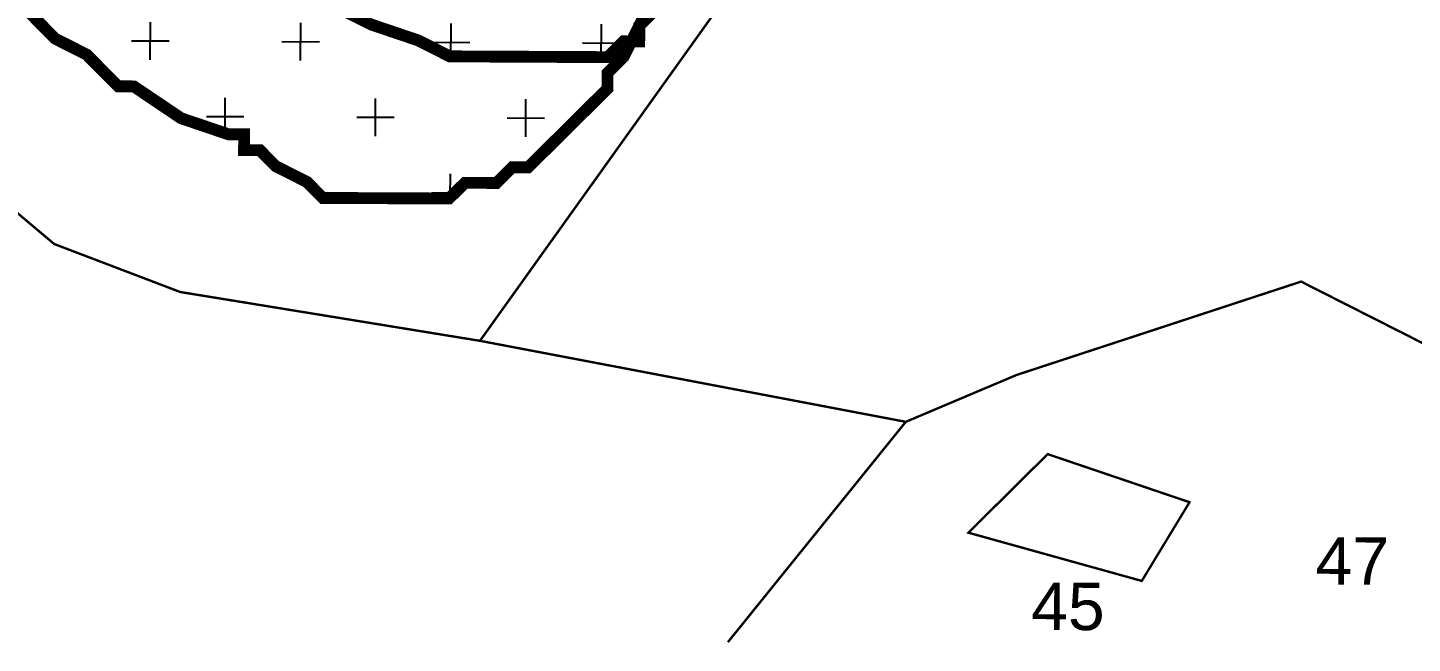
# Model space of a CAD drawing. Header units: metres. Extents: x 318080 to 326887, y 1838772 to 1852662.
# Drawn here: x 322881.2 to 323235, y 1838797.6 to 1838954.9 of the extents above; entities that cross this region are included whole.
import ezdxf

# ---------------------------------------------------------------- set-up
doc = ezdxf.new("R2010")
doc.units = ezdxf.units.M
doc.header["$MEASUREMENT"] = 0
for name, color, linetype in [('50M CRZ LINE', 60, 'Continuous'), ('HAZARDS LINE', 1, 'Continuous'), ('NDZ-200M FROM CRZ', 30, 'Continuous'), ('SURVEY NO.', 7, 'Continuous'), ('SURVEY PLOT BOUNDARY', 35, 'Continuous')]:
    doc.layers.add(name, color=color, linetype=linetype)
doc.styles.add('PDF Arial', font='arial.ttf')

# ---------------------------------------------------------------- blocks, each defined once
blk = doc.blocks.new('22')
at = {"layer": 'NDZ-200M FROM CRZ'}
h = blk.add_hatch(dxfattribs=at)
h.set_pattern_fill('CROSS', color=256, scale=3.025552, angle=-0.2758)
h.set_pattern_definition([(359.72418, (307091.112, 1837970.982), (19.30452, 19.119544), [9.606128, -28.818383]), (89.72418, (307095.892, 1837966.156), (-19.119544, 19.30452), [9.606128, -28.818383])])
h.paths.add_polyline_path([(323069.95, 1838995.59), (323073.98, 1838995.57), (323074, 1838999.61), (323078.05, 1839003.62), (323082.09, 1839003.6), (323098.32, 1839023.7), (323102.37, 1839027.71), (323110.5, 1839039.78), (323114.53, 1839039.76), (323134.85, 1839071.93), (323138.89, 1839071.92), (323147.01, 1839083.98), (323147.03, 1839088.01), (323163.28, 1839112.14), (323171.45, 1839132.28), (323179.57, 1839144.34), (323175.56, 1839148.39), (323163.5, 1839156.52), (323159.48, 1839160.57), (323155.47, 1839164.63), (323155.55, 1839180.77), (323159.58, 1839180.75), (323159.6, 1839184.78), (323163.65, 1839188.8), (323167.69, 1839188.78), (323171.74, 1839192.79), (323171.76, 1839196.83), (323163.69, 1839196.86), (323163.67, 1839192.83), (323155.61, 1839192.87), (323151.55, 1839188.85), (323151.53, 1839184.82), (323143.43, 1839176.79), (323139.37, 1839172.77), (323131.23, 1839156.68), (323119.03, 1839136.56), (323102.78, 1839112.43), (323098.69, 1839100.35), (323074.35, 1839072.23), (323062.17, 1839056.15), (323045.96, 1839040.09), (323041.9, 1839036.07), (323037.85, 1839032.06), (323017.6, 1839016.02), (323009.48, 1839003.95), (322997.3, 1838987.87), (322989.17, 1838975.81), (322989.14, 1838967.74), (322985.08, 1838963.73), (322981.05, 1838963.74), (322977, 1838959.73), (322972.96, 1838959.75), (322968.95, 1838963.8), (322960.92, 1838971.91), (322952.85, 1838971.95), (322944.8, 1838976.02), (322932.74, 1838984.15), (322924.69, 1838988.22), (322916.64, 1838992.3), (322908.64, 1839004.44), (322888.54, 1839020.67), (322856.41, 1839049.07), (322840.37, 1839069.32), (322824.32, 1839085.53), (322808.24, 1839097.71), (322796.16, 1839101.81), (322788.09, 1839101.85), (322763.91, 1839106), (322751.81, 1839106.05), (322727.58, 1839102.14), (322687.21, 1839094.26), (322675.11, 1839094.32), (322650.87, 1839086.37), (322638.73, 1839078.36), (322606.34, 1839054.31), (322594.18, 1839042.26), (322582.02, 1839030.22), (322569.88, 1839022.21), (322549.67, 1839014.24), (322545.62, 1839010.22), (322517.38, 1839010.36), (322493.2, 1839014.51), (322473.05, 1839018.64), (322448.87, 1839022.79), (322428.7, 1839022.89), (322412.55, 1839018.93), (322404.48, 1839018.97), (322388.31, 1839010.98), (322376.18, 1839007), (322355.94, 1838990.96), (322339.73, 1838974.9), (322339.71, 1838970.87), (322327.53, 1838954.79), (322307.22, 1838926.64), (322299.06, 1838906.51), (322299.04, 1838902.48), (322294.99, 1838898.46), (322294.97, 1838894.43), (322290.91, 1838890.41), (322286.86, 1838886.4), (322278.77, 1838882.4), (322250.42, 1838858.33), (322234.19, 1838838.24), (322230.14, 1838834.22), (322230.12, 1838830.19), (322217.94, 1838814.11), (322209.83, 1838806.08), (322274.37, 1838805.77), (322274.39, 1838809.8), (322286.55, 1838821.85), (322306.81, 1838841.92), (322314.9, 1838845.92), (322318.96, 1838849.93), (322327.06, 1838857.96), (322331.11, 1838861.98), (322335.17, 1838865.99), (322335.19, 1838870.03), (322339.24, 1838874.04), (322343.29, 1838878.06), (322343.33, 1838886.13), (322351.48, 1838902.22), (322367.73, 1838926.35), (322379.91, 1838942.43), (322392.07, 1838954.48), (322404.21, 1838962.49), (322420.38, 1838970.48), (322464.75, 1838970.26), (322484.9, 1838966.13), (322509.08, 1838961.98), (322517.15, 1838961.94), (322521.17, 1838957.89), (322541.33, 1838957.79), (322549.42, 1838961.79), (322557.49, 1838961.75), (322561.54, 1838965.76), (322565.58, 1838965.75), (322573.66, 1838969.74), (322593.87, 1838977.71), (322593.89, 1838981.75), (322610.04, 1838985.7), (322610.06, 1838989.74), (322614.12, 1838993.75), (322618.17, 1838997.77), (322622.2, 1838997.75), (322630.31, 1839005.78), (322638.43, 1839017.84), (322666.77, 1839037.88), (322670.8, 1839037.86), (322691.01, 1839045.83), (322699.08, 1839045.79), (322731.38, 1839053.7), (322755.61, 1839057.62), (322763.67, 1839057.58), (322775.76, 1839053.49), (322779.79, 1839053.47), (322787.84, 1839049.4), (322791.85, 1839045.34), (322803.89, 1839033.18), (322823.97, 1839012.91), (322856.1, 1838984.52), (322856.08, 1838980.48), (322872.16, 1838968.3), (322876.17, 1838964.25), (322880.19, 1838960.2), (322884.2, 1838956.14), (322888.21, 1838952.09), (322896.26, 1838948.02), (322900.28, 1838943.96), (322904.29, 1838939.91), (322908.32, 1838939.89), (322920.39, 1838931.76), (322932.47, 1838927.67), (322936.5, 1838927.65), (322936.48, 1838923.61), (322940.52, 1838923.6), (322944.53, 1838919.54), (322952.58, 1838915.47), (322956.59, 1838911.41), (322988.86, 1838911.26), (322992.92, 1838915.27), (323000.98, 1838915.24), (323005.04, 1838919.25), (323009.07, 1838919.23), (323017.18, 1838927.26), (323021.23, 1838931.28), (323025.28, 1838935.29), (323029.34, 1838939.31), (323029.36, 1838943.34), (323033.41, 1838947.36), (323037.48, 1838955.4), (323041.55, 1838963.45), (323049.66, 1838971.48), (323053.73, 1838979.53)])
at = {"layer": '50M CRZ LINE', "lineweight": 50, "const_width": 3.03}
blk.add_lwpolyline([(322880.19, 1838960.2), (322884.2, 1838956.14), (322888.21, 1838952.09), (322896.26, 1838948.02), (322900.28, 1838943.96), (322904.29, 1838939.91), (322908.32, 1838939.89), (322920.39, 1838931.76), (322932.47, 1838927.67), (322936.5, 1838927.65), (322936.48, 1838923.61), (322940.52, 1838923.6), (322944.53, 1838919.54), (322952.58, 1838915.47), (322956.59, 1838911.41), (322988.86, 1838911.26), (322992.92, 1838915.27), (323000.98, 1838915.24), (323005.04, 1838919.25), (323009.07, 1838919.23), (323017.18, 1838927.26), (323021.23, 1838931.28), (323025.28, 1838935.29), (323029.34, 1838939.31), (323029.36, 1838943.34), (323033.41, 1838947.36), (323037.48, 1838955.4), (323041.55, 1838963.45)], dxfattribs=at)
at = {"layer": 'HAZARDS LINE', "lineweight": 18, "const_width": 3.03}
blk.add_lwpolyline([(323053.69, 1838971.46), (323037.48, 1838955.4), (323037.46, 1838951.37), (323033.43, 1838951.39), (323029.38, 1838947.37), (322989.04, 1838947.57), (322980.99, 1838951.64), (322968.91, 1838955.73), (322952.81, 1838963.88)], dxfattribs=at)
at = {"layer": 'NDZ-200M FROM CRZ', "const_width": 3.03, "flags": 128}
blk.add_lwpolyline([(322880.19, 1838960.2), (322884.2, 1838956.14), (322888.21, 1838952.09), (322896.26, 1838948.02), (322900.28, 1838943.96), (322904.29, 1838939.91), (322908.32, 1838939.89), (322920.39, 1838931.76), (322932.47, 1838927.67), (322936.5, 1838927.65), (322936.48, 1838923.61), (322940.52, 1838923.6), (322944.53, 1838919.54), (322952.58, 1838915.47), (322956.59, 1838911.41), (322988.86, 1838911.26), (322992.92, 1838915.27), (323000.98, 1838915.24), (323005.04, 1838919.25), (323009.07, 1838919.23), (323017.18, 1838927.26), (323021.23, 1838931.28), (323025.28, 1838935.29), (323029.34, 1838939.31), (323029.36, 1838943.34), (323033.41, 1838947.36), (323037.48, 1838955.4), (323041.55, 1838963.45)], dxfattribs=at)
at = {"layer": 'SURVEY PLOT BOUNDARY', "lineweight": 18, "const_width": 0.605}
for points in [[(323375.6, 1838804.5), (323206.59, 1838890.04), (323133.86, 1838866.18), (323105.57, 1838854.22), (322996.76, 1838874.91), (323065.8, 1838971.41), (323037.62, 1838983.64), (323066.05, 1839023.85), (323106.52, 1839051.9), (323183.14, 1839047.5), (323227.34, 1839010.97), (323247.47, 1839002.81)], [(322428.68, 1839018.85), (322545.5, 1838986.01), (322614.66, 1839106.71), (322743.76, 1839110.13), (322900.63, 1839016.58), (322969.02, 1838979.94), (322993.27, 1838987.89), (323013.4, 1838979.73), (323037.62, 1838983.64), (323065.8, 1838971.41), (322996.76, 1838874.91), (322920.17, 1838887.38), (322887.96, 1838899.64), (322815.65, 1838960.51), (322751.36, 1839013.26), (322731.25, 1839025.46), (322634.46, 1839029.96), (322569.51, 1838945.55), (322537.2, 1838937.64), (322504.91, 1838933.76)], [(322504.91, 1838933.76), (322537.2, 1838937.64), (322569.51, 1838945.55), (322645.57, 1838824.15), (322569.51, 1838945.55), (322634.46, 1839029.96), (322731.25, 1839025.46), (322751.36, 1839013.26), (322815.65, 1838960.51), (322887.96, 1838899.64), (322920.17, 1838887.38), (322996.76, 1838874.91), (323105.57, 1838854.22), (323060.12, 1838797.95), (323105.57, 1838854.22), (323133.86, 1838866.18), (323206.59, 1838890.04), (323375.6, 1838804.5)]]:
    blk.add_lwpolyline(points, dxfattribs=at)
for points in [[(323141.83, 1838845.97), (323178.08, 1838833.69), (323165.88, 1838813.58), (323121.57, 1838825.9)], [(323141.83, 1838845.97), (323121.57, 1838825.9), (323165.88, 1838813.58), (323178.08, 1838833.69)]]:
    blk.add_lwpolyline(points, close=True, dxfattribs=at)
at = {"layer": 'SURVEY NO.', "char_height": 12.102, "attachment_point": 7, "rotation": 359.7242, "style": 'PDF Arial'}
for s, insert in [('47', (323210.25, 1838812.67)), ('45', (323137.58, 1838800.92))]:
    blk.add_mtext(s, dxfattribs=dict(at, insert=insert))

msp = doc.modelspace()

# ---------------------------------------------------------------- block references
msp.add_blockref('22', (0, 0))

doc.saveas('drawing.dxf')
